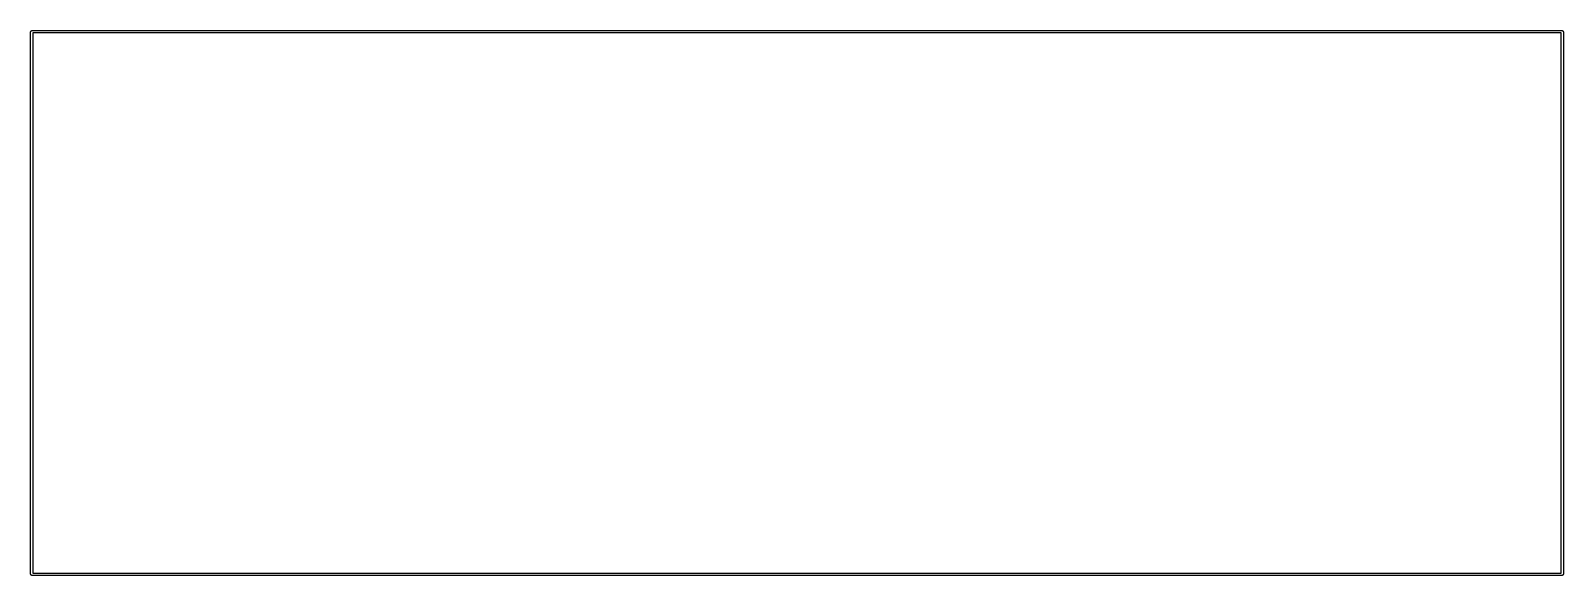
# Model space of a CAD drawing. Extents: x 0 to 112, y -9 to 31.
import ezdxf

# ---------------------------------------------------------------- set-up
doc = ezdxf.new("R2010")
doc.units = 0
doc.layers.add('BLACK', color=7, linetype='CONTINUOUS')

msp = doc.modelspace()

# ---------------------------------------------------------------- linework, layer by layer
at = {"layer": 'BLACK', "linetype": 'CONTINUOUS'}
for p, q in [((-0.3302, 30.988), (-0.328455, 30.9979)), ((-0.3302, -8.636), (-0.3302, 30.988)), ((-0.329042, 31.0012), (-0.327351, 31.0042)), ((-0.328455, 30.9979), (-0.329042, 31.0012)), ((-0.327351, 31.0042), (-0.325605, 31.0141)), ((-0.325605, 31.0141), (-0.312878, 31.0292)), ((-0.312878, 31.0292), (-0.30298, 31.0464)), ((-0.30298, 31.0464), (-0.296519, 31.0487)), ((-0.296519, 31.0487), (-0.2921, 31.054)), ((-0.2921, 31.054), (-0.272605, 31.0574)), ((-0.272605, 31.0574), (-0.254, 31.0642)), ((-0.254, 31.0642), (111.506, 31.0642)), ((-0.1778, 30.9118), (-0.1778, -8.5598)), ((111.43, 30.9118), (-0.1778, 30.9118)), ((111.43, -8.5598), (111.43, 30.9118)), ((111.506, 31.0642), (111.516, 31.0625)), ((111.516, 31.0625), (111.519, 31.063)), ((111.519, 31.063), (111.522, 31.0614)), ((111.522, 31.0614), (111.532, 31.0596)), ((111.532, 31.0596), (111.547, 31.0469)), ((111.547, 31.0469), (111.564, 31.037)), ((111.564, 31.037), (111.567, 31.0305)), ((111.567, 31.0305), (111.572, 31.0261)), ((111.572, 31.0261), (111.575, 31.0066)), ((111.575, 31.0066), (111.582, 30.988)), ((111.582, 30.988), (111.582, -8.636)), ((-0.323428, -8.65461), (-0.3302, -8.636)), ((-0.319991, -8.6741), (-0.323428, -8.65461)), ((-0.314725, -8.67852), (-0.319991, -8.6741)), ((-0.312373, -8.68498), (-0.314725, -8.67852)), ((-0.295229, -8.69488), (-0.312373, -8.68498)), ((-0.280062, -8.7076), (-0.295229, -8.69488)), ((-0.270162, -8.70935), (-0.280062, -8.7076)), ((-0.267232, -8.71104), (-0.270162, -8.70935)), ((-0.2639, -8.71045), (-0.267232, -8.71104)), ((-0.254, -8.7122), (-0.2639, -8.71045)), ((111.506, -8.7122), (-0.254, -8.7122)), ((-0.1778, -8.5598), (111.43, -8.5598)), ((111.525, -8.70543), (111.506, -8.7122)), ((111.544, -8.70199), (111.525, -8.70543)), ((111.549, -8.69672), (111.544, -8.70199)), ((111.555, -8.69437), (111.549, -8.69672)), ((111.565, -8.67723), (111.555, -8.69437)), ((111.578, -8.66206), (111.565, -8.67723)), ((111.579, -8.65216), (111.578, -8.66206)), ((111.581, -8.64923), (111.579, -8.65216)), ((111.582, -8.636), (111.58, -8.6459)), ((111.58, -8.6459), (111.581, -8.64923))]:
    msp.add_line(p, q, dxfattribs=at)

doc.saveas('drawing.dxf')
